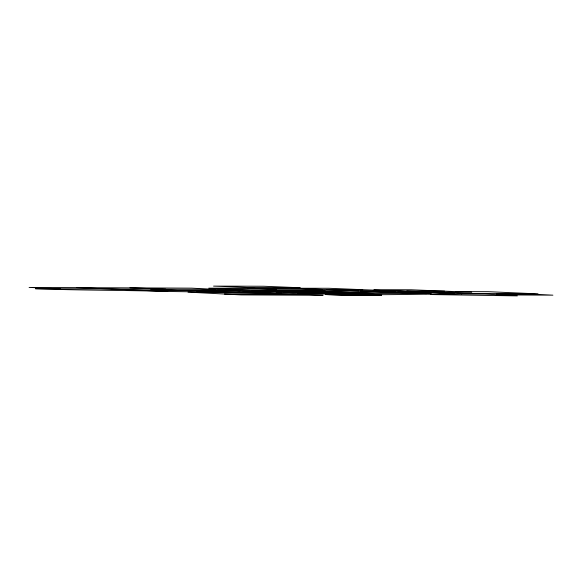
<?xml version="1.0" encoding="UTF-8"?>
<svg xmlns="http://www.w3.org/2000/svg" width="582" height="582" viewBox="0 0 582 582"><rect width="100%" height="100%" fill="white"/><g stroke="black" fill="none" stroke-linecap="round" stroke-linejoin="round"><path stroke-width="0.87" d="M326.364 289.603L362.688 289.676M359.96 290.971L395.44 291.044L453.931 293.408L446.023 293.575C396.48 294.958 346.865 295.409 297.344 293.015L426.613 293.684M434.201 292.179L471.776 292.266L411.212 289.778L373.964 289.698L406.731 291.065L444.626 291.146M225.43 289.087L322.028 289.429M214.962 289.414L111.94 289.043L76.562 287.581M235.783 290.556L177.306 290.389L150.942 289.189M252.21 290.549L358.985 290.927M269.415 290.753L284.045 290.804M301.607 290.862L316.237 290.913M145.573 290.52L240.09 290.789M319.46 291.065L266.258 290.92L281.142 291.604M268.542 291.022L290.498 291.102M322.69 291.211L303.608 291.065M455.444 291.597L488.262 291.684L538.001 293.874L464.371 293.393L406.731 291.065M278.858 291.495L335.588 291.808L307.529 291.298L325.913 291.364L313.014 290.767L371.585 293.401M388.914 292.149L425.144 292.244M259.921 291.873L197.109 291.691L203.14 292.048M338.462 291.909L268.455 291.437L208.734 288.177L328.888 288.272L395.44 291.044M394.501 292.375L275.977 291.851L293.059 292.782L366.253 293.161M224.405 294.041L306.641 294.419M167.696 291.487C123.602 290.076 79.472 290.454 35.386 288.708L109.612 288.941L167.696 291.487L281.237 293.037L191.798 288.148L29.1 287.428L60.208 288.788M291.48 288.185L431.306 293.874M247.35 288.083L276.319 289.269M129.975 287.748L165.855 289.239M316.666 291.095L331.544 291.778M298.377 290.716L311.283 291.313M317.728 291.604L320.958 291.757M315.771 291.626L318.048 291.735M280.822 290.651L293.721 291.247L266.192 290.6M303.397 291.691L285.544 291.495L288.767 291.64M280.197 290.985L282.037 291.073M292.36 291.546L294.637 291.647M354.86 293.313L381.719 294.761M300.006 287.741L254.901 287.755L213.558 286.118L263.741 286.242L300.006 287.741M381.523 295.212L342.223 295.452L325.534 294.55L381.523 295.212M501.022 294.019L496.81 294.114L512.08 294.972L552.9 295.169L534.523 294.179L501.022 294.019M461.715 293.925L430.498 294.55L517.347 295.882L484.944 294.063L461.715 293.925M322.923 295.3L241.181 294.921L188.001 292.128L295.794 293.837L322.923 295.3"/></g></svg>
